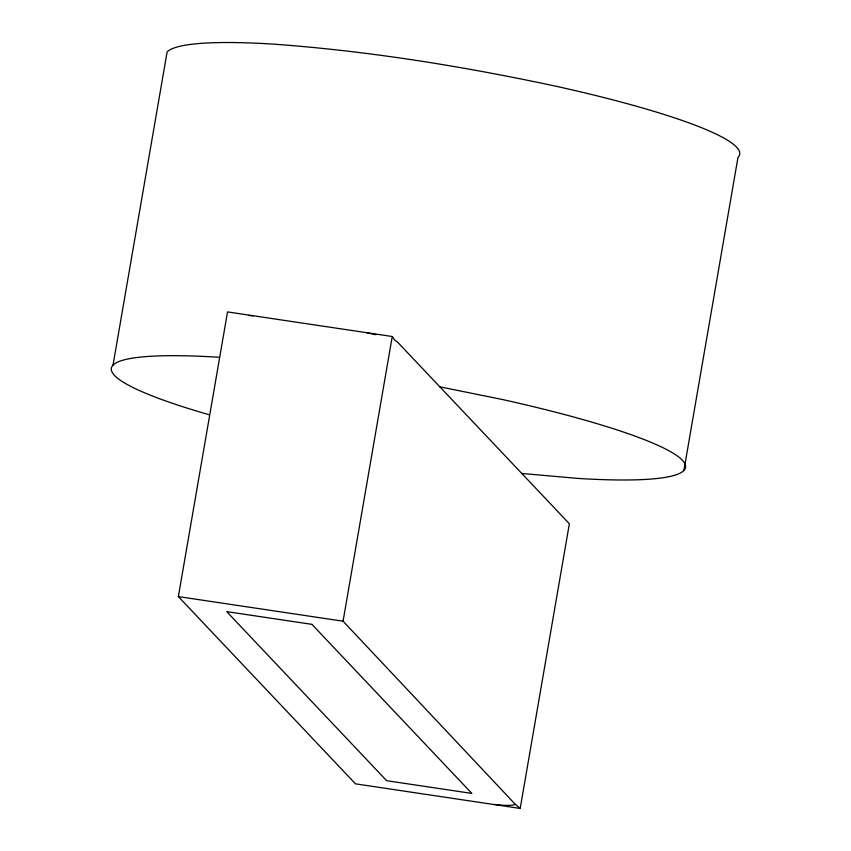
<?xml version="1.0" encoding="UTF-8"?>
<svg xmlns="http://www.w3.org/2000/svg" width="851" height="851" viewBox="0 0 851 851"><rect width="100%" height="100%" fill="white"/><g stroke="black" fill="none" stroke-linecap="round" stroke-linejoin="round"><path stroke-width="1.28" d="M113.023 365.1L167.115 51.943A291.393 38.04 9.8 0 1 273.32 44.114C368.898 51.049 463.667 66.41 557.309 86.525A291.393 38.04 9.8 0 1 737.977 157.414L683.885 470.571M178.359 596.594L227.536 311.913L392.247 336.507L394.907 340.379L397.406 341.964L569.372 523.759L520.195 808.45L355.484 783.845L178.359 596.594L343.07 621.198L515.206 804.238L520.195 808.45M343.07 621.198L392.247 336.507M521.78 473.454L577.68 478.4A291.393 38.04 9.8 0 0 503.218 399.683L439.839 386.822M515.206 804.238A34.965 4.563 9.8 0 1 494.761 804.493M248.971 315.466A34.965 4.563 9.8 0 1 252.97 315.87M209.038 414.703A291.393 38.04 9.8 0 1 219.228 357.271M367.164 332.922A34.965 4.563 9.8 0 1 375.897 334.698M311.913 624.347L226.717 611.624L386.641 780.697L471.837 793.419L311.913 624.347"/></g></svg>
